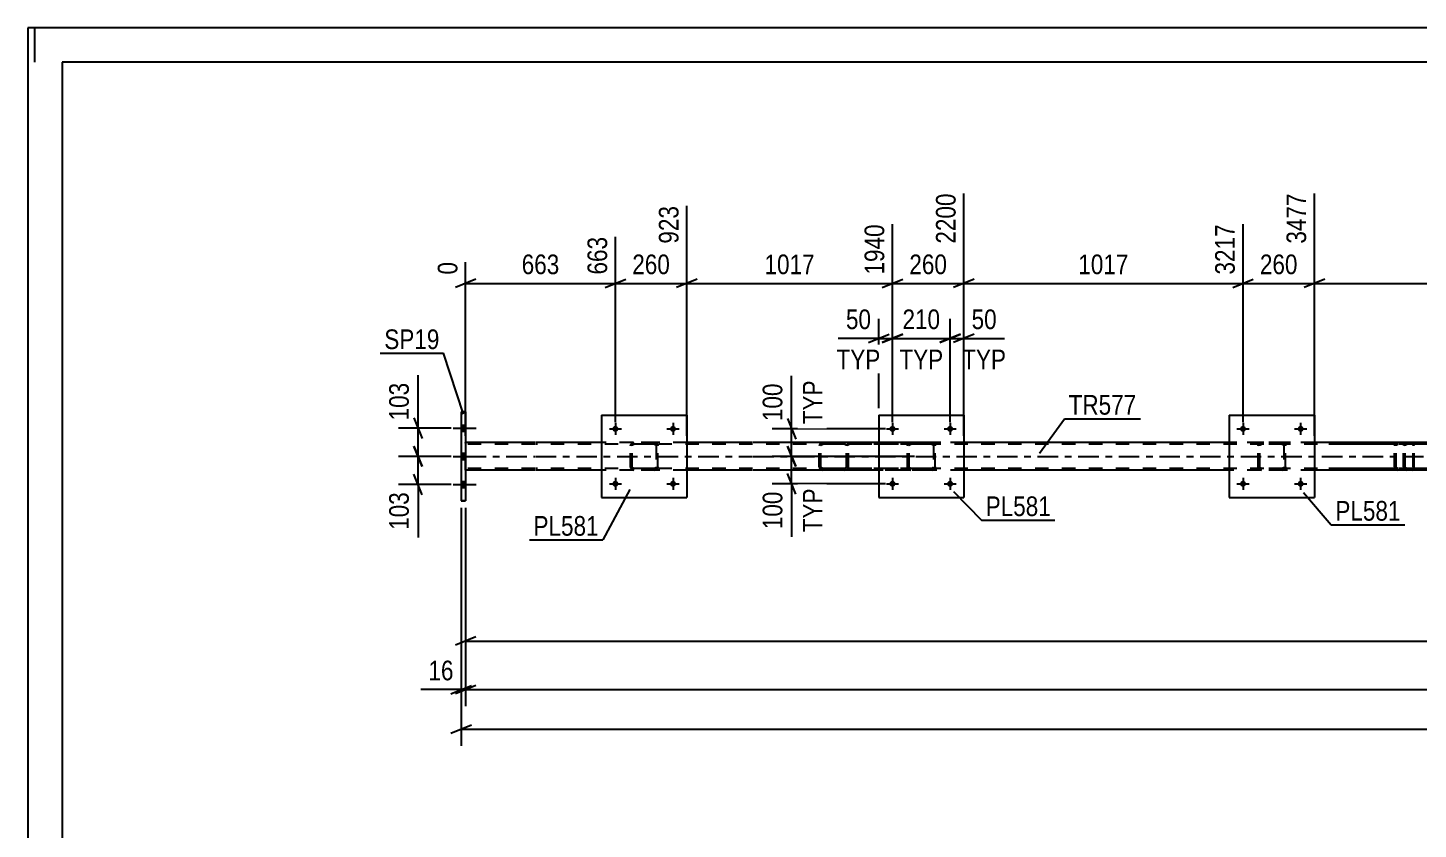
# Model space of a CAD drawing. Header units: millimetres. Extents: x 0 to 841, y 0 to 594.
# Drawn here: x 0 to 202.6, y 477.3 to 594 of the extents above; entities that cross this region are included whole.
import ezdxf

# ---------------------------------------------------------------- set-up
doc = ezdxf.new("R2010")
doc.units = ezdxf.units.MM
doc.linetypes.add('DXK_LINE_DOT2', pattern=[3.9198, 1.9599, -1.9599])
doc.linetypes.add('DXK_LINE_DOT3', pattern=[5.9187, 2.979, -0.9799, 0.9799, -0.9799])
doc.styles.add('Arial Narrow', font='ARIALN.TTF', dxfattribs={"height": 0.2})

# ---------------------------------------------------------------- blocks, each defined once
blk = doc.blocks.new('Unknown-122568681-1133')
at = {"color": 5, "linetype": 'Continuous'}
for p, q in [((841, 594), (0, 594)), ((0, 594), (0, 0)), ((1, 589), (1, 594)), ((836, 589), (5, 589)), ((5, 589), (5, 5))]:
    blk.add_line(p, q, dxfattribs=at)
blk = doc.blocks.new('Bolt-122568681-3935 - 3869')
at = {"linetype": 'Continuous'}
for points in [[(126.44, 535.59, -1), (125.56, 535.59, -1)], [(134.84, 535.59, -1), (133.96, 535.59, -1)]]:
    blk.add_hatch(color=1, dxfattribs=at).paths.add_polyline_path(points)
at = {"color": 1, "linetype": 'Continuous'}
for p, q in [((125.12, 535.59), (126.88, 535.59)), ((126, 536.47), (126, 534.71)), ((133.52, 535.59), (135.28, 535.59)), ((134.4, 536.47), (134.4, 534.71))]:
    blk.add_line(p, q, dxfattribs=at)
blk = doc.blocks.new('Bolt-122568681-3936 - 3869')
at = {"linetype": 'Continuous'}
for points in [[(126.44, 527.59, -1), (125.56, 527.59, -1)], [(134.84, 527.59, -1), (133.96, 527.59, -1)]]:
    blk.add_hatch(color=1, dxfattribs=at).paths.add_polyline_path(points)
at = {"color": 1, "linetype": 'Continuous'}
for p, q in [((125.12, 527.59), (126.88, 527.59)), ((126, 528.47), (126, 526.71)), ((133.52, 527.59), (135.28, 527.59)), ((134.4, 528.47), (134.4, 526.71))]:
    blk.add_line(p, q, dxfattribs=at)
blk = doc.blocks.new('Part-122568681-4022 - 3869')
at = {"color": 2, "linetype": 'Continuous'}
for p, q in [((73.92, 533.59), (63.8, 533.59)), ((83.62, 533.59), (74.02, 533.59)), ((105.62, 533.59), (96.02, 533.59)), ((124, 533.59), (105.72, 533.59)), ((175.08, 533.59), (136.4, 533.59)), ((226.16, 533.59), (187.48, 533.59)), ((73.92, 529.59), (63.8, 529.59)), ((83.62, 529.59), (74.02, 529.59)), ((105.62, 529.59), (96.02, 529.59)), ((124, 529.59), (105.72, 529.59)), ((175.08, 529.59), (136.4, 529.59)), ((226.16, 529.59), (187.48, 529.59))]:
    blk.add_line(p, q, dxfattribs=at)
at = {"color": 7, "linetype": 'DXK_LINE_DOT2'}
for p, q in [((63.8, 529.59), (63.8, 533.59)), ((73.92, 533.35), (63.8, 533.35)), ((105.62, 533.35), (74.02, 533.35)), ((96.02, 533.59), (83.62, 533.59)), ((748.47, 533.35), (105.72, 533.35)), ((748.47, 533.59), (124, 533.59)), ((136.4, 533.59), (124, 533.59)), ((187.48, 533.59), (175.08, 533.59)), ((73.92, 529.83), (63.8, 529.83)), ((105.62, 529.83), (74.02, 529.83)), ((96.02, 529.59), (83.62, 529.59)), ((748.47, 529.83), (105.72, 529.83)), ((136.4, 529.59), (124, 529.59)), ((187.48, 529.59), (175.08, 529.59))]:
    blk.add_line(p, q, dxfattribs=at)
at = {"color": 7, "linetype": 'DXK_LINE_DOT3'}
for p, q in [((63.8, 531.59), (73.92, 531.59)), ((74.02, 531.59), (105.62, 531.59)), ((105.72, 531.59), (748.47, 531.59))]:
    blk.add_line(p, q, dxfattribs=at)
blk = doc.blocks.new('Part-122568681-3990 - 3869')
at = {"color": 2, "linetype": 'Continuous'}
for p, q in [((63.16, 538.09), (63.8, 538.09)), ((63.16, 538.09), (63.16, 538.09)), ((63.16, 538.09), (63.16, 525.09)), ((63.8, 538.09), (63.8, 538.09)), ((63.8, 538.09), (63.8, 525.09)), ((63.16, 525.09), (63.8, 525.09))]:
    blk.add_line(p, q, dxfattribs=at)
at = {"color": 7, "linetype": 'DXK_LINE_DOT2'}
for p, q in [((63.8, 538.09), (63.16, 538.09)), ((63.8, 525.09), (63.16, 525.09))]:
    blk.add_line(p, q, dxfattribs=at)
blk = doc.blocks.new('Part-122568681-3991 - 3869')
at = {"color": 7, "linetype": 'DXK_LINE_DOT2'}
for p, q in [((115.36, 533.28), (115.32, 533.11)), ((115.32, 530.07), (115.32, 533.11)), ((115.36, 533.3), (115.36, 533.28)), ((115.58, 533.11), (115.59, 533.2)), ((115.58, 530.07), (115.58, 533.11)), ((115.59, 533.2), (115.65, 533.28)), ((115.83, 533.59), (115.64, 533.56)), ((115.65, 533.28), (115.67, 533.3)), ((115.67, 533.3), (115.73, 533.33)), ((115.73, 533.33), (115.83, 533.35)), ((130.82, 533.59), (115.83, 533.59)), ((130.82, 533.35), (115.83, 533.35)), ((119.26, 533.56), (119.07, 533.59)), ((119.07, 533.35), (119.16, 533.33)), ((119.16, 533.33), (119.25, 533.28)), ((119.25, 533.28), (119.3, 533.2)), ((119.26, 533.56), (119.26, 533.56)), ((119.3, 533.2), (119.32, 533.11)), ((119.32, 530.07), (119.32, 533.11)), ((119.54, 533.28), (119.54, 533.3)), ((119.58, 533.11), (119.54, 533.28)), ((119.58, 530.07), (119.58, 533.11)), ((115.32, 530.07), (115.36, 529.89)), ((115.59, 529.98), (115.58, 530.07)), ((115.65, 529.9), (115.59, 529.98)), ((115.64, 529.63), (115.83, 529.59)), ((115.73, 529.85), (115.65, 529.9)), ((115.83, 529.83), (115.73, 529.85)), ((130.82, 529.83), (115.83, 529.83)), ((119.16, 529.85), (119.07, 529.83)), ((119.07, 529.59), (119.26, 529.63)), ((119.25, 529.9), (119.16, 529.85)), ((119.3, 529.98), (119.25, 529.9)), ((119.32, 530.07), (119.3, 529.98)), ((119.54, 529.89), (119.58, 530.07)), ((130.82, 529.59), (124, 529.59))]:
    blk.add_line(p, q, dxfattribs=at)
at = {"color": 2, "linetype": 'Continuous'}
for p, q in [((124, 529.59), (115.83, 529.59)), ((115.83, 529.59), (115.83, 529.59)), ((119.07, 529.59), (119.07, 529.59))]:
    blk.add_line(p, q, dxfattribs=at)
at = {"color": 7, "linetype": 'DXK_LINE_DOT2'}
for centre, start, end in [((115.81, 533.09), 110.7586, 155.6803), ((115.81, 530.09), 204.3202, 249.242), ((119.09, 530.09), 290.7586, 335.6803)]:
    blk.add_arc(centre, 0.496, start, end, dxfattribs=at)
blk = doc.blocks.new('Bolt-122568681-3933 - 3869')
at = {"linetype": 'Continuous'}
for points in [[(86.06, 535.59, -1), (85.18, 535.59, -1)], [(94.46, 535.59, -1), (93.58, 535.59, -1)]]:
    blk.add_hatch(color=1, dxfattribs=at).paths.add_polyline_path(points)
at = {"color": 1, "linetype": 'Continuous'}
for p, q in [((84.74, 535.59), (86.5, 535.59)), ((85.62, 536.47), (85.62, 534.71)), ((93.14, 535.59), (94.9, 535.59)), ((94.02, 536.47), (94.02, 534.71))]:
    blk.add_line(p, q, dxfattribs=at)
blk = doc.blocks.new('Bolt-122568681-3934 - 3869')
at = {"linetype": 'Continuous'}
for points in [[(86.06, 527.59, -1), (85.18, 527.59, -1)], [(94.46, 527.59, -1), (93.58, 527.59, -1)]]:
    blk.add_hatch(color=1, dxfattribs=at).paths.add_polyline_path(points)
at = {"color": 1, "linetype": 'Continuous'}
for p, q in [((84.74, 527.59), (86.5, 527.59)), ((85.62, 528.47), (85.62, 526.71)), ((93.14, 527.59), (94.9, 527.59)), ((94.02, 528.47), (94.02, 526.71))]:
    blk.add_line(p, q, dxfattribs=at)
blk = doc.blocks.new('Bolt-122568681-3937 - 3869')
at = {"linetype": 'Continuous'}
for points in [[(177.52, 535.59, -1), (176.64, 535.59, -1)], [(185.92, 535.59, -1), (185.04, 535.59, -1)]]:
    blk.add_hatch(color=1, dxfattribs=at).paths.add_polyline_path(points)
at = {"color": 1, "linetype": 'Continuous'}
for p, q in [((176.2, 535.59), (177.96, 535.59)), ((177.08, 536.47), (177.08, 534.71)), ((184.6, 535.59), (186.36, 535.59)), ((185.48, 536.47), (185.48, 534.71))]:
    blk.add_line(p, q, dxfattribs=at)
blk = doc.blocks.new('Part-122568681-4003 - 3869')
at = {"color": 7, "linetype": 'DXK_LINE_DOT2'}
for p, q in [((201.73, 533.59), (189.57, 533.59)), ((201.73, 533.35), (189.57, 533.35)), ((199.17, 533.28), (199.14, 533.11)), ((199.14, 530.07), (199.14, 533.11)), ((199.17, 533.3), (199.17, 533.28)), ((199.39, 533.11), (199.41, 533.2)), ((199.39, 530.07), (199.39, 533.11)), ((199.41, 533.2), (199.46, 533.28)), ((199.64, 533.59), (199.45, 533.56)), ((199.46, 533.28), (199.48, 533.3)), ((199.48, 533.3), (199.54, 533.33)), ((199.54, 533.33), (199.64, 533.35)), ((200.45, 533.59), (200.45, 533.35)), ((201.83, 533.56), (201.73, 533.59)), ((201.73, 533.35), (201.78, 533.33)), ((201.78, 533.33), (201.83, 533.28)), ((201.92, 533.45), (201.83, 533.56)), ((201.83, 533.28), (201.86, 533.2)), ((201.86, 533.2), (201.87, 533.11)), ((201.87, 530.07), (201.87, 533.11)), ((201.98, 533.3), (201.92, 533.45)), ((202, 533.11), (201.98, 533.3)), ((202, 530.07), (202, 533.11)), ((201.73, 529.83), (189.57, 529.83)), ((199.14, 530.07), (199.17, 529.89)), ((199.41, 529.98), (199.39, 530.07)), ((199.46, 529.9), (199.41, 529.98)), ((199.45, 529.63), (199.64, 529.59)), ((199.54, 529.85), (199.46, 529.9)), ((199.64, 529.83), (199.54, 529.85)), ((200.45, 529.63), (200.45, 529.83)), ((200.45, 529.59), (200.45, 529.63)), ((201.73, 529.59), (200.97, 529.59)), ((201.78, 529.85), (201.73, 529.83)), ((201.73, 529.59), (201.83, 529.63)), ((201.83, 529.9), (201.78, 529.85)), ((201.86, 529.98), (201.83, 529.9)), ((201.83, 529.63), (201.92, 529.73)), ((201.87, 530.07), (201.86, 529.98)), ((201.92, 529.73), (201.98, 529.89)), ((201.98, 529.89), (202, 530.07))]:
    blk.add_line(p, q, dxfattribs=at)
at = {"color": 2, "linetype": 'Continuous'}
blk.add_line((200.97, 529.59), (189.57, 529.59), dxfattribs=at)
at = {"color": 7, "linetype": 'DXK_LINE_DOT2'}
for centre, start, end in [((199.62, 533.1), 111.1944, 156.1509), ((199.62, 530.09), 203.8497, 248.8062)]:
    blk.add_arc(centre, 0.492, start, end, dxfattribs=at)
blk = doc.blocks.new('Bolt-122568681-3961 - 3869')
at = {"linetype": 'Continuous'}
for points in [[(63.8, 535.25), (63.8, 536.13), (63.16, 536.13), (63.16, 535.25)], [(63.8, 535.25), (63.8, 536.13), (63.16, 536.13), (63.16, 535.25)], [(63.8, 535.25), (63.8, 536.13), (63.16, 536.13), (63.16, 535.25)], [(63.8, 531.15), (63.8, 532.03), (63.16, 532.03), (63.16, 531.15)], [(63.8, 531.15), (63.8, 532.03), (63.16, 532.03), (63.16, 531.15)], [(63.8, 527.05), (63.8, 527.93), (63.16, 527.93), (63.16, 527.05)], [(63.8, 527.05), (63.8, 527.93), (63.16, 527.93), (63.16, 527.05)], [(63.8, 527.05), (63.8, 527.93), (63.16, 527.93), (63.16, 527.05)]]:
    blk.add_hatch(color=1, dxfattribs=at).paths.add_polyline_path(points)
at = {"color": 1, "linetype": 'Continuous'}
for p, q in [((62, 535.69), (65.32, 535.69)), ((62, 535.69), (65.32, 535.69)), ((62, 535.69), (65.32, 535.69)), ((63.16, 536.13), (63.8, 536.13)), ((63.16, 536.13), (63.8, 536.13)), ((63.16, 536.13), (63.8, 536.13)), ((63.16, 535.25), (63.8, 535.25)), ((63.16, 535.25), (63.8, 535.25)), ((63.16, 535.25), (63.8, 535.25)), ((62, 531.59), (65.32, 531.59)), ((62, 531.59), (65.32, 531.59)), ((63.16, 532.03), (63.8, 532.03)), ((63.16, 532.03), (63.8, 532.03)), ((63.16, 531.15), (63.8, 531.15)), ((63.16, 531.15), (63.8, 531.15)), ((62, 527.49), (65.32, 527.49)), ((62, 527.49), (65.32, 527.49)), ((62, 527.49), (65.32, 527.49)), ((63.16, 527.93), (63.8, 527.93)), ((63.16, 527.93), (63.8, 527.93)), ((63.16, 527.93), (63.8, 527.93)), ((63.16, 527.05), (63.8, 527.05)), ((63.16, 527.05), (63.8, 527.05)), ((63.16, 527.05), (63.8, 527.05))]:
    blk.add_line(p, q, dxfattribs=at)
blk = doc.blocks.new('Part-122568681-4058 - 3869')
at = {"color": 2, "linetype": 'Continuous'}
for p, q in [((124, 537.59), (124, 525.59)), ((124, 537.59), (136.4, 537.59)), ((136.4, 537.59), (136.4, 525.59)), ((124, 525.59), (136.4, 525.59))]:
    blk.add_line(p, q, dxfattribs=at)
blk = doc.blocks.new('Part-122568681-4028 - 3869')
at = {"color": 7, "linetype": 'DXK_LINE_DOT2'}
for p, q in [((200.49, 533.28), (200.45, 533.11)), ((200.45, 530.07), (200.45, 533.11)), ((200.49, 533.3), (200.49, 533.28)), ((200.71, 533.11), (200.73, 533.2)), ((200.71, 530.07), (200.71, 533.11)), ((200.73, 533.2), (200.78, 533.28)), ((200.97, 533.59), (200.77, 533.56)), ((200.78, 533.28), (200.81, 533.3)), ((200.81, 533.3), (200.87, 533.33)), ((200.87, 533.33), (200.97, 533.35)), ((215.95, 533.59), (200.97, 533.59)), ((215.95, 533.35), (200.97, 533.35)), ((204.4, 533.56), (204.2, 533.59)), ((204.2, 533.35), (204.3, 533.33)), ((204.3, 533.33), (204.38, 533.28)), ((204.38, 533.28), (204.44, 533.2)), ((204.44, 533.2), (204.46, 533.11)), ((204.46, 530.07), (204.46, 533.11)), ((204.67, 533.28), (204.67, 533.3)), ((204.71, 533.11), (204.67, 533.28)), ((204.71, 530.07), (204.71, 533.11)), ((200.45, 530.07), (200.49, 529.89)), ((200.73, 529.98), (200.71, 530.07)), ((200.78, 529.9), (200.73, 529.98)), ((200.77, 529.63), (200.97, 529.59)), ((200.87, 529.85), (200.78, 529.9)), ((200.97, 529.83), (200.87, 529.85)), ((215.95, 529.83), (200.97, 529.83)), ((204.3, 529.85), (204.2, 529.83)), ((204.2, 529.59), (204.4, 529.63)), ((204.38, 529.9), (204.3, 529.85)), ((204.44, 529.98), (204.38, 529.9)), ((204.46, 530.07), (204.44, 529.98)), ((204.67, 529.89), (204.71, 530.07))]:
    blk.add_line(p, q, dxfattribs=at)
at = {"color": 2, "linetype": 'Continuous'}
blk.add_line((215.95, 529.59), (200.97, 529.59), dxfattribs=at)
at = {"color": 7, "linetype": 'DXK_LINE_DOT2'}
for centre, start, end in [((200.95, 533.09), 110.7586, 155.6803), ((204.22, 533.09), 24.3202, 69.242), ((200.95, 530.09), 204.3202, 249.242), ((204.22, 530.09), 290.7586, 335.6803)]:
    blk.add_arc(centre, 0.496, start, end, dxfattribs=at)
blk = doc.blocks.new('Part-122568681-4053 - 3869')
at = {"color": 7, "linetype": 'DXK_LINE_DOT2'}
for p, q in [((128.2, 533.11), (128.24, 533.3)), ((128.24, 533.3), (128.2, 533.11)), ((128.2, 530.07), (128.2, 533.11)), ((128.44, 533.11), (128.46, 533.2)), ((128.44, 530.07), (128.44, 533.11)), ((128.46, 533.2), (128.51, 533.28)), ((128.5, 533.56), (128.68, 533.59)), ((128.68, 533.59), (128.5, 533.56)), ((128.51, 533.28), (128.59, 533.33)), ((128.59, 533.33), (128.68, 533.35)), ((131.72, 533.59), (128.68, 533.59)), ((131.72, 533.35), (128.68, 533.35)), ((131.72, 533.59), (131.9, 533.56)), ((131.9, 533.56), (131.72, 533.59)), ((131.72, 533.35), (131.81, 533.33)), ((131.81, 533.33), (131.89, 533.28)), ((131.89, 533.28), (131.94, 533.2)), ((131.94, 533.2), (131.96, 533.11)), ((131.96, 533.11), (131.96, 530.07)), ((132.16, 533.3), (132.2, 533.11)), ((132.2, 533.11), (132.16, 533.3)), ((132.2, 530.07), (132.2, 533.11)), ((128.24, 529.89), (128.2, 530.07)), ((128.2, 530.07), (128.24, 529.89)), ((128.46, 529.98), (128.44, 530.07)), ((128.51, 529.9), (128.46, 529.98)), ((128.68, 529.59), (128.5, 529.63)), ((128.5, 529.63), (128.68, 529.59)), ((128.59, 529.85), (128.51, 529.9)), ((128.68, 529.83), (128.59, 529.85)), ((131.72, 529.83), (128.68, 529.83)), ((131.72, 529.59), (128.68, 529.59)), ((131.81, 529.85), (131.72, 529.83)), ((131.9, 529.63), (131.72, 529.59)), ((131.72, 529.59), (131.9, 529.63)), ((131.89, 529.9), (131.81, 529.85)), ((131.94, 529.98), (131.89, 529.9)), ((131.96, 530.07), (131.94, 529.98)), ((132.2, 530.07), (132.16, 529.89)), ((132.16, 529.89), (132.2, 530.07))]:
    blk.add_line(p, q, dxfattribs=at)
at = {"color": 7, "linetype": 'DXK_LINE_DOT3'}
blk.add_line((130.2, 531.59), (130.2, 531.59), dxfattribs=at)
at = {"color": 7, "linetype": 'DXK_LINE_DOT2'}
for centre, start, end in [((128.68, 533.11), 112.5003, 157.5003), ((128.68, 533.11), 112.5003, 157.5003), ((131.72, 533.11), 22.5003, 67.5003), ((131.72, 533.11), 22.5003, 67.5003), ((128.68, 530.07), 202.5003, 247.5003), ((128.68, 530.07), 202.5003, 247.5003), ((131.72, 530.07), 292.5003, 337.5003), ((131.72, 530.07), 292.5003, 337.5003)]:
    blk.add_arc(centre, 0.48, start, end, dxfattribs=at)
blk = doc.blocks.new('Part-122568681-4103 - 3869')
at = {"color": 7, "linetype": 'DXK_LINE_DOT2'}
for p, q in [((87.82, 533.11), (87.86, 533.3)), ((87.86, 533.3), (87.82, 533.11)), ((87.82, 530.07), (87.82, 533.11)), ((88.06, 533.11), (88.08, 533.2)), ((88.06, 530.07), (88.06, 533.11)), ((88.08, 533.2), (88.13, 533.28)), ((88.12, 533.56), (88.3, 533.59)), ((88.3, 533.59), (88.12, 533.56)), ((88.13, 533.28), (88.21, 533.33)), ((88.21, 533.33), (88.3, 533.35)), ((91.34, 533.59), (88.3, 533.59)), ((91.34, 533.35), (88.3, 533.35)), ((91.34, 533.59), (91.52, 533.56)), ((91.52, 533.56), (91.34, 533.59)), ((91.34, 533.35), (91.43, 533.33)), ((91.43, 533.33), (91.51, 533.28)), ((91.51, 533.28), (91.56, 533.2)), ((91.56, 533.2), (91.58, 533.11)), ((91.58, 533.11), (91.58, 530.07)), ((91.78, 533.3), (91.82, 533.11)), ((91.82, 533.11), (91.78, 533.3)), ((91.82, 530.07), (91.82, 533.11)), ((87.86, 529.89), (87.82, 530.07)), ((87.82, 530.07), (87.86, 529.89)), ((88.08, 529.98), (88.06, 530.07)), ((88.13, 529.9), (88.08, 529.98)), ((88.3, 529.59), (88.12, 529.63)), ((88.12, 529.63), (88.3, 529.59)), ((88.21, 529.85), (88.13, 529.9)), ((88.3, 529.83), (88.21, 529.85)), ((91.34, 529.83), (88.3, 529.83)), ((91.34, 529.59), (88.3, 529.59)), ((91.43, 529.85), (91.34, 529.83)), ((91.52, 529.63), (91.34, 529.59)), ((91.34, 529.59), (91.52, 529.63)), ((91.51, 529.9), (91.43, 529.85)), ((91.56, 529.98), (91.51, 529.9)), ((91.58, 530.07), (91.56, 529.98)), ((91.82, 530.07), (91.78, 529.89)), ((91.78, 529.89), (91.82, 530.07))]:
    blk.add_line(p, q, dxfattribs=at)
at = {"color": 7, "linetype": 'DXK_LINE_DOT3'}
blk.add_line((89.82, 531.59), (89.82, 531.59), dxfattribs=at)
at = {"color": 7, "linetype": 'DXK_LINE_DOT2'}
for centre, start, end in [((88.3, 533.11), 112.5003, 157.5003), ((88.3, 533.11), 112.5003, 157.5003), ((91.34, 533.11), 22.5003, 67.5003), ((91.34, 533.11), 22.5003, 67.5003), ((88.3, 530.07), 202.5003, 247.5003), ((88.3, 530.07), 202.5003, 247.5003), ((91.34, 530.07), 292.5003, 337.5003), ((91.34, 530.07), 292.5003, 337.5003)]:
    blk.add_arc(centre, 0.48, start, end, dxfattribs=at)
blk = doc.blocks.new('Part-122568681-4108 - 3869')
at = {"color": 2, "linetype": 'Continuous'}
for p, q in [((83.62, 537.59), (83.62, 525.59)), ((83.62, 537.59), (96.02, 537.59)), ((96.02, 537.59), (96.02, 525.59)), ((83.62, 525.59), (96.02, 525.59))]:
    blk.add_line(p, q, dxfattribs=at)
blk = doc.blocks.new('Part-122568681-4128 - 3869')
at = {"color": 7, "linetype": 'DXK_LINE_DOT2'}
for p, q in [((179.28, 533.11), (179.32, 533.3)), ((179.32, 533.3), (179.28, 533.11)), ((179.28, 530.07), (179.28, 533.11)), ((179.52, 533.11), (179.54, 533.2)), ((179.52, 530.07), (179.52, 533.11)), ((179.54, 533.2), (179.59, 533.28)), ((179.58, 533.56), (179.76, 533.59)), ((179.76, 533.59), (179.58, 533.56)), ((179.59, 533.28), (179.67, 533.33)), ((179.67, 533.33), (179.76, 533.35)), ((182.8, 533.59), (179.76, 533.59)), ((182.8, 533.35), (179.76, 533.35)), ((182.8, 533.59), (182.99, 533.56)), ((182.99, 533.56), (182.8, 533.59)), ((182.8, 533.35), (182.89, 533.33)), ((182.89, 533.33), (182.97, 533.28)), ((182.97, 533.28), (183.02, 533.2)), ((183.02, 533.2), (183.04, 533.11)), ((183.04, 533.11), (183.04, 530.07)), ((183.24, 533.3), (183.28, 533.11)), ((183.28, 533.11), (183.24, 533.3)), ((183.28, 530.07), (183.28, 533.11)), ((179.32, 529.89), (179.28, 530.07)), ((179.28, 530.07), (179.32, 529.89)), ((179.54, 529.98), (179.52, 530.07)), ((179.59, 529.9), (179.54, 529.98)), ((179.76, 529.59), (179.58, 529.63)), ((179.58, 529.63), (179.76, 529.59)), ((179.67, 529.85), (179.59, 529.9)), ((179.76, 529.83), (179.67, 529.85)), ((182.8, 529.83), (179.76, 529.83)), ((182.8, 529.59), (179.76, 529.59)), ((182.89, 529.85), (182.8, 529.83)), ((182.99, 529.63), (182.8, 529.59)), ((182.8, 529.59), (182.99, 529.63)), ((182.97, 529.9), (182.89, 529.85)), ((183.02, 529.98), (182.97, 529.9)), ((183.04, 530.07), (183.02, 529.98)), ((183.28, 530.07), (183.24, 529.89)), ((183.24, 529.89), (183.28, 530.07))]:
    blk.add_line(p, q, dxfattribs=at)
at = {"color": 7, "linetype": 'DXK_LINE_DOT3'}
blk.add_line((181.28, 531.59), (181.28, 531.59), dxfattribs=at)
at = {"color": 7, "linetype": 'DXK_LINE_DOT2'}
for centre, start, end in [((179.76, 533.11), 112.5003, 157.5003), ((179.76, 533.11), 112.5003, 157.5003), ((182.8, 533.11), 22.5003, 67.5003), ((182.8, 533.11), 22.5003, 67.5003), ((179.76, 530.07), 202.5003, 247.5003), ((179.76, 530.07), 202.5003, 247.5003), ((182.8, 530.07), 292.5003, 337.5003), ((182.8, 530.07), 292.5003, 337.5003)]:
    blk.add_arc(centre, 0.48, start, end, dxfattribs=at)
blk = doc.blocks.new('Part-122568681-4133 - 3869')
at = {"color": 2, "linetype": 'Continuous'}
for p, q in [((175.08, 537.59), (175.08, 525.59)), ((175.08, 537.59), (187.48, 537.59)), ((187.48, 537.59), (187.48, 525.59)), ((175.08, 525.59), (187.48, 525.59))]:
    blk.add_line(p, q, dxfattribs=at)
blk = doc.blocks.new('Bolt-122568681-4141 - 3869')
at = {"linetype": 'Continuous'}
for points in [[(177.52, 527.59, -1), (176.64, 527.59, -1)], [(185.92, 527.59, -1), (185.04, 527.59, -1)]]:
    blk.add_hatch(color=1, dxfattribs=at).paths.add_polyline_path(points)
at = {"color": 1, "linetype": 'Continuous'}
for p, q in [((176.2, 527.59), (177.96, 527.59)), ((177.08, 528.47), (177.08, 526.71)), ((184.6, 527.59), (186.36, 527.59)), ((185.48, 528.47), (185.48, 526.71))]:
    blk.add_line(p, q, dxfattribs=at)
blk = doc.blocks.new('StraightDimension-122568681-4539 - 3869')
at = {"color": 7, "linetype": 'Continuous'}
for p, q in [((56.27, 533.09), (57.47, 530.09)), ((61.71, 531.59), (54.02, 531.59)), ((56.87, 527.49), (56.87, 531.59)), ((57.47, 525.99), (56.27, 528.99)), ((61.71, 527.49), (54.02, 527.49))]:
    blk.add_line(p, q, dxfattribs=at)
at = {"color": 0}
blk.add_wipeout([(56.12, 526.97), (51.92, 526.97), (51.92, 520.28), (56.12, 520.28)], dxfattribs=at)
at = {"color": 7, "linetype": 'Continuous'}
blk.add_line((56.87, 527.49), (56.87, 519.76), dxfattribs=at)
blk.add_line((56.87, 527.49), (56.87, 519.76), dxfattribs=at)
at = {"color": 3, "style": 'Arial Narrow'}
blk.add_text('103', height=2.863, rotation=90.0002, dxfattribs=at).set_placement((55.52, 520.88))
blk = doc.blocks.new('StraightDimension-122568681-5010 - 3869')
at = {"color": 7, "linetype": 'Continuous'}
for p, q in [((96.02, 534.59), (96.02, 568.05)), ((126, 536.59), (126, 565.38)), ((97.52, 557.37), (94.52, 556.17)), ((124.5, 556.17), (127.5, 557.37)), ((96.02, 556.77), (126, 556.77))]:
    blk.add_line(p, q, dxfattribs=at)
at = {"color": 0, "linetype": 'Continuous'}
blk.add_wipeout([(125.4, 565.98), (121.2, 565.98), (121.2, 557.47), (125.4, 557.47)], dxfattribs=at)
at = {"color": 0}
blk.add_wipeout([(115.27, 557.52), (115.27, 561.72), (106.75, 561.72), (106.75, 557.52)], dxfattribs=at)
at = {"color": 3, "linetype": 'Continuous', "style": 'Arial Narrow'}
blk.add_text('1940', height=2.863, rotation=90.0002, dxfattribs=at).set_placement((124.8, 558.07))
at = {"color": 3, "style": 'Arial Narrow'}
blk.add_text('1017', height=2.863, dxfattribs=at).set_placement((107.35, 558.12))
blk = doc.blocks.new('StraightDimension-122568681-4987 - 3869')
at = {"color": 7, "linetype": 'Continuous'}
for p, q in [((85.62, 536.59), (85.62, 563.55)), ((63.8, 534.59), (63.8, 559.89)), ((65.3, 557.37), (62.3, 556.17)), ((84.12, 556.17), (87.12, 557.37)), ((63.8, 556.77), (85.62, 556.77))]:
    blk.add_line(p, q, dxfattribs=at)
at = {"color": 0, "linetype": 'Continuous'}
for points in [[(85.02, 564.15), (80.82, 564.15), (80.82, 557.47), (85.02, 557.47)], [(63.2, 560.49), (59, 560.49), (59, 557.47), (63.2, 557.47)]]:
    blk.add_wipeout(points, dxfattribs=at)
at = {"color": 0}
blk.add_wipeout([(78.05, 557.52), (78.05, 561.72), (71.37, 561.72), (71.37, 557.52)], dxfattribs=at)
at = {"color": 3, "linetype": 'Continuous', "style": 'Arial Narrow'}
for s, height, p in [('663', 2.863, (84.42, 558.07)), ('0', 2.86, (62.6, 558.07))]:
    blk.add_text(s, height=height, rotation=90.0002, dxfattribs=at).set_placement(p)
at = {"color": 3, "style": 'Arial Narrow'}
blk.add_text('663', height=2.863, dxfattribs=at).set_placement((71.97, 558.12))
blk = doc.blocks.new('StraightDimension-122568681-4457 - 3869')
at = {"color": 7, "linetype": 'Continuous'}
for p, q in [((126, 536.59), (126, 551.62)), ((134.4, 536.59), (134.4, 551.62)), ((124.5, 548.17), (127.5, 549.37)), ((135.9, 549.37), (132.9, 548.17)), ((126, 548.77), (134.4, 548.77))]:
    blk.add_line(p, q, dxfattribs=at)
at = {"color": 0}
blk.add_wipeout([(133.54, 549.52), (133.54, 553.72), (126.86, 553.72), (126.86, 549.52)], dxfattribs=at)
at = {"color": 0, "linetype": 'Continuous'}
blk.add_wipeout([(134, 543.67), (134, 547.87), (126.41, 547.87), (126.41, 543.67)], dxfattribs=at)
at = {"color": 3, "style": 'Arial Narrow'}
blk.add_text('210', height=2.863, dxfattribs=at).set_placement((127.46, 550.12))
at = {"color": 3, "linetype": 'Continuous', "style": 'Arial Narrow'}
blk.add_text('TYP', height=2.863, dxfattribs=at).set_placement((127.01, 544.27))
blk = doc.blocks.new('StraightDimension-122568681-4996 - 3869')
at = {"color": 7, "linetype": 'Continuous'}
for p, q in [((96.02, 534.59), (96.02, 568.05)), ((85.62, 536.59), (85.62, 563.55)), ((84.12, 556.17), (87.12, 557.37)), ((97.52, 557.37), (94.52, 556.17)), ((85.62, 556.77), (96.02, 556.77))]:
    blk.add_line(p, q, dxfattribs=at)
at = {"color": 0}
blk.add_wipeout([(94.16, 557.52), (94.16, 561.72), (87.48, 561.72), (87.48, 557.52)], dxfattribs=at)
at = {"color": 0, "linetype": 'Continuous'}
blk.add_wipeout([(95.42, 568.65), (91.22, 568.65), (91.22, 561.97), (95.42, 561.97)], dxfattribs=at)
at = {"color": 3, "linetype": 'Continuous', "style": 'Arial Narrow'}
blk.add_text('923', height=2.863, rotation=90.0002, dxfattribs=at).set_placement((94.82, 562.57))
at = {"color": 3, "style": 'Arial Narrow'}
blk.add_text('260', height=2.863, dxfattribs=at).set_placement((88.08, 558.12))
blk = doc.blocks.new('StraightDimension-122568681-5024 - 3869')
at = {"color": 7, "linetype": 'Continuous'}
for p, q in [((136.4, 534.59), (136.4, 569.88)), ((126, 536.59), (126, 565.38)), ((124.5, 556.17), (127.5, 557.37)), ((137.9, 557.37), (134.9, 556.17)), ((126, 556.77), (136.4, 556.77))]:
    blk.add_line(p, q, dxfattribs=at)
at = {"color": 0}
blk.add_wipeout([(134.54, 557.52), (134.54, 561.72), (127.86, 561.72), (127.86, 557.52)], dxfattribs=at)
at = {"color": 0, "linetype": 'Continuous'}
blk.add_wipeout([(135.8, 570.48), (131.6, 570.48), (131.6, 561.97), (135.8, 561.97)], dxfattribs=at)
at = {"color": 3, "linetype": 'Continuous', "style": 'Arial Narrow'}
blk.add_text('2200', height=2.863, rotation=90.0002, dxfattribs=at).set_placement((135.2, 562.57))
at = {"color": 3, "style": 'Arial Narrow'}
blk.add_text('260', height=2.863, dxfattribs=at).set_placement((128.46, 558.12))
blk = doc.blocks.new('StraightDimension-122568681-4487 - 3869')
at = {"color": 7, "linetype": 'Continuous'}
for p, q in [((63.16, 524.09), (63.16, 489.43)), ((64.66, 492.43), (61.66, 491.23)), ((63.16, 491.83), (749.11, 491.83))]:
    blk.add_line(p, q, dxfattribs=at)
blk = doc.blocks.new('StraightDimension-122568681-4444 - 3869')
at = {"color": 7, "linetype": 'Continuous'}
for p, q in [((124, 538.59), (124, 551.62)), ((126, 536.59), (126, 551.62)), ((122.5, 548.17), (125.5, 549.37)), ((127.5, 549.37), (124.5, 548.17)), ((124, 548.77), (126, 548.77))]:
    blk.add_line(p, q, dxfattribs=at)
at = {"color": 0}
blk.add_wipeout([(123.48, 549.52), (123.48, 553.72), (118.62, 553.72), (118.62, 549.52)], dxfattribs=at)
at = {"color": 7, "linetype": 'Continuous'}
blk.add_line((124, 548.77), (118.09, 548.77), dxfattribs=at)
at = {"color": 3, "style": 'Arial Narrow'}
blk.add_text('50', height=2.863, dxfattribs=at).set_placement((119.22, 550.12))
at = {"color": 0, "linetype": 'Continuous'}
blk.add_wipeout([(124.84, 543.67), (124.84, 547.87), (117.25, 547.87), (117.25, 543.67)], dxfattribs=at)
at = {"color": 7, "linetype": 'Continuous'}
blk.add_line((124, 548.77), (118.09, 548.77), dxfattribs=at)
at = {"color": 3, "linetype": 'Continuous', "style": 'Arial Narrow'}
blk.add_text('TYP', height=2.863, dxfattribs=at).set_placement((117.85, 544.27))
blk = doc.blocks.new('StraightDimension-122568681-4349 - 3869')
at = {"color": 7, "linetype": 'Continuous'}
for p, q in [((63.8, 524.09), (63.8, 502.28)), ((65.3, 505.28), (62.3, 504.08)), ((63.8, 504.68), (629.39, 504.68))]:
    blk.add_line(p, q, dxfattribs=at)
blk = doc.blocks.new('StraightDimension-122568681-4413 - 3869')
at = {"color": 7, "linetype": 'Continuous'}
for p, q in [((110.7, 537.09), (111.9, 534.09)), ((125, 535.59), (108.45, 535.59)), ((111.3, 531.59), (111.3, 535.59)), ((111.9, 530.09), (110.7, 533.09)), ((129.2, 531.59), (108.45, 531.59))]:
    blk.add_line(p, q, dxfattribs=at)
at = {"color": 0}
blk.add_wipeout([(110.55, 542.8), (106.35, 542.8), (106.35, 536.12), (110.55, 536.12)], dxfattribs=at)
at = {"color": 7, "linetype": 'Continuous'}
blk.add_line((111.3, 535.59), (111.3, 543.33), dxfattribs=at)
at = {"color": 3, "style": 'Arial Narrow'}
blk.add_text('100', height=2.863, rotation=90.0002, dxfattribs=at).set_placement((109.95, 536.72))
at = {"color": 0, "linetype": 'Continuous'}
blk.add_wipeout([(116.4, 543.25), (112.2, 543.25), (112.2, 535.66), (116.4, 535.66)], dxfattribs=at)
at = {"color": 7, "linetype": 'Continuous'}
blk.add_line((111.3, 535.59), (111.3, 543.33), dxfattribs=at)
at = {"color": 3, "linetype": 'Continuous', "style": 'Arial Narrow'}
blk.add_text('TYP', height=2.863, rotation=90.0002, dxfattribs=at).set_placement((115.8, 536.26))
blk = doc.blocks.new('StraightDimension-122568681-4428 - 3869')
at = {"color": 7, "linetype": 'Continuous'}
for p, q in [((110.7, 533.09), (111.9, 530.09)), ((129.2, 531.59), (108.45, 531.59)), ((111.3, 527.59), (111.3, 531.59)), ((111.9, 526.09), (110.7, 529.09)), ((125, 527.59), (108.45, 527.59))]:
    blk.add_line(p, q, dxfattribs=at)
at = {"color": 0}
blk.add_wipeout([(110.55, 527.07), (106.35, 527.07), (106.35, 520.38), (110.55, 520.38)], dxfattribs=at)
at = {"color": 7, "linetype": 'Continuous'}
blk.add_line((111.3, 527.59), (111.3, 519.86), dxfattribs=at)
at = {"color": 3, "style": 'Arial Narrow'}
blk.add_text('100', height=2.863, rotation=90.0002, dxfattribs=at).set_placement((109.95, 520.98))
at = {"color": 0, "linetype": 'Continuous'}
blk.add_wipeout([(116.4, 527.52), (112.2, 527.52), (112.2, 519.93), (116.4, 519.93)], dxfattribs=at)
at = {"color": 7, "linetype": 'Continuous'}
blk.add_line((111.3, 527.59), (111.3, 519.86), dxfattribs=at)
at = {"color": 3, "linetype": 'Continuous', "style": 'Arial Narrow'}
blk.add_text('TYP', height=2.863, rotation=90.0002, dxfattribs=at).set_placement((115.8, 520.53))
blk = doc.blocks.new('StraightDimension-122568681-4473 - 3869')
at = {"color": 7, "linetype": 'Continuous'}
for p, q in [((134.4, 536.59), (134.4, 551.62)), ((136.4, 538.59), (136.4, 551.62)), ((132.9, 548.17), (135.9, 549.37)), ((137.9, 549.37), (134.9, 548.17)), ((134.4, 548.77), (136.4, 548.77))]:
    blk.add_line(p, q, dxfattribs=at)
at = {"color": 0}
blk.add_wipeout([(141.78, 549.52), (141.78, 553.72), (136.93, 553.72), (136.93, 549.52)], dxfattribs=at)
at = {"color": 7, "linetype": 'Continuous'}
blk.add_line((136.4, 548.77), (142.31, 548.77), dxfattribs=at)
at = {"color": 3, "style": 'Arial Narrow'}
blk.add_text('50', height=2.863, dxfattribs=at).set_placement((137.53, 550.12))
at = {"color": 0, "linetype": 'Continuous'}
blk.add_wipeout([(143.15, 543.67), (143.15, 547.87), (135.56, 547.87), (135.56, 543.67)], dxfattribs=at)
at = {"color": 7, "linetype": 'Continuous'}
blk.add_line((136.4, 548.77), (142.31, 548.77), dxfattribs=at)
at = {"color": 3, "linetype": 'Continuous', "style": 'Arial Narrow'}
blk.add_text('TYP', height=2.863, dxfattribs=at).set_placement((136.16, 544.27))
blk = doc.blocks.new('StraightDimension-122568681-4508 - 3869')
at = {"color": 7, "linetype": 'Continuous'}
for p, q in [((63.8, 524.09), (63.8, 495.22)), ((65.3, 498.22), (62.3, 497.02)), ((63.8, 497.62), (748.47, 497.62))]:
    blk.add_line(p, q, dxfattribs=at)
blk = doc.blocks.new('StraightDimension-122568681-4518 - 3869')
at = {"color": 7, "linetype": 'Continuous'}
for p, q in [((63.16, 524.09), (63.16, 495.22)), ((63.8, 524.09), (63.8, 495.22)), ((61.66, 497.02), (64.66, 498.22)), ((65.3, 498.22), (62.3, 497.02)), ((63.16, 497.62), (63.8, 497.62))]:
    blk.add_line(p, q, dxfattribs=at)
at = {"color": 0}
blk.add_wipeout([(62.64, 498.37), (62.64, 502.57), (57.78, 502.57), (57.78, 498.37)], dxfattribs=at)
at = {"color": 7, "linetype": 'Continuous'}
blk.add_line((63.16, 497.62), (57.25, 497.62), dxfattribs=at)
blk.add_line((63.16, 497.62), (57.25, 497.62), dxfattribs=at)
at = {"color": 3, "style": 'Arial Narrow'}
blk.add_text('16', height=2.863, dxfattribs=at).set_placement((58.38, 498.97))
blk = doc.blocks.new('StraightDimension-122568681-4529 - 3869')
at = {"color": 7, "linetype": 'Continuous'}
for p, q in [((56.27, 537.19), (57.47, 534.19)), ((61.71, 535.69), (54.02, 535.69)), ((56.87, 531.59), (56.87, 535.69)), ((57.47, 530.09), (56.27, 533.09)), ((61.71, 531.59), (54.02, 531.59))]:
    blk.add_line(p, q, dxfattribs=at)
at = {"color": 0}
blk.add_wipeout([(56.12, 542.9), (51.92, 542.9), (51.92, 536.22), (56.12, 536.22)], dxfattribs=at)
at = {"color": 7, "linetype": 'Continuous'}
blk.add_line((56.87, 535.69), (56.87, 543.43), dxfattribs=at)
blk.add_line((56.87, 535.69), (56.87, 543.43), dxfattribs=at)
at = {"color": 3, "style": 'Arial Narrow'}
blk.add_text('103', height=2.863, rotation=90.0002, dxfattribs=at).set_placement((55.52, 536.82))
blk = doc.blocks.new('StraightDimension-122568681-4933 - 3869')
at = {"color": 7, "linetype": 'Continuous'}
for p, q in [((187.48, 534.59), (187.48, 569.88)), ((228.16, 536.59), (228.16, 565.38)), ((188.98, 557.37), (185.98, 556.17)), ((226.66, 556.17), (229.66, 557.37)), ((187.48, 556.77), (228.16, 556.77))]:
    blk.add_line(p, q, dxfattribs=at)
at = {"color": 0, "linetype": 'Continuous'}
blk.add_wipeout([(227.56, 565.98), (223.36, 565.98), (223.36, 557.47), (227.56, 557.47)], dxfattribs=at)
at = {"color": 0}
blk.add_wipeout([(212.08, 557.52), (212.08, 561.72), (203.57, 561.72), (203.57, 557.52)], dxfattribs=at)
at = {"color": 3, "linetype": 'Continuous', "style": 'Arial Narrow'}
blk.add_text('4494', height=2.863, rotation=90.0002, dxfattribs=at).set_placement((226.96, 558.07))
at = {"color": 3, "style": 'Arial Narrow'}
blk.add_text('1017', height=2.863, dxfattribs=at).set_placement((204.17, 558.12))
blk = doc.blocks.new('StraightDimension-122568681-4951 - 3869')
at = {"color": 7, "linetype": 'Continuous'}
for p, q in [((187.48, 534.59), (187.48, 569.88)), ((177.08, 536.59), (177.08, 565.38)), ((175.58, 556.17), (178.58, 557.37)), ((188.98, 557.37), (185.98, 556.17)), ((177.08, 556.77), (187.48, 556.77))]:
    blk.add_line(p, q, dxfattribs=at)
at = {"color": 0}
blk.add_wipeout([(185.62, 557.52), (185.62, 561.72), (178.94, 561.72), (178.94, 557.52)], dxfattribs=at)
at = {"color": 0, "linetype": 'Continuous'}
blk.add_wipeout([(186.88, 570.48), (182.68, 570.48), (182.68, 561.97), (186.88, 561.97)], dxfattribs=at)
at = {"color": 3, "linetype": 'Continuous', "style": 'Arial Narrow'}
blk.add_text('3477', height=2.863, rotation=90.0002, dxfattribs=at).set_placement((186.28, 562.57))
at = {"color": 3, "style": 'Arial Narrow'}
blk.add_text('260', height=2.863, dxfattribs=at).set_placement((179.54, 558.12))
blk = doc.blocks.new('StraightDimension-122568681-4969 - 3869')
at = {"color": 7, "linetype": 'Continuous'}
for p, q in [((136.4, 534.59), (136.4, 569.88)), ((177.08, 536.59), (177.08, 565.38)), ((137.9, 557.37), (134.9, 556.17)), ((175.58, 556.17), (178.58, 557.37)), ((136.4, 556.77), (177.08, 556.77))]:
    blk.add_line(p, q, dxfattribs=at)
at = {"color": 0, "linetype": 'Continuous'}
blk.add_wipeout([(176.48, 565.98), (172.28, 565.98), (172.28, 557.47), (176.48, 557.47)], dxfattribs=at)
at = {"color": 0}
blk.add_wipeout([(161, 557.52), (161, 561.72), (152.48, 561.72), (152.48, 557.52)], dxfattribs=at)
at = {"color": 3, "linetype": 'Continuous', "style": 'Arial Narrow'}
blk.add_text('3217', height=2.863, rotation=90.0002, dxfattribs=at).set_placement((175.88, 558.07))
at = {"color": 3, "style": 'Arial Narrow'}
blk.add_text('1017', height=2.863, dxfattribs=at).set_placement((153.08, 558.12))
blk = doc.blocks.new('Mark-122568681-3986 - 3869')
at = {"color": 0}
blk.add_wipeout([(59.99, 547.21), (59.99, 550.21), (51.95, 550.21), (51.95, 547.21)], dxfattribs=at)
blk.add_wipeout([(59.99, 547.21), (59.99, 550.21), (51.95, 550.21), (51.95, 547.21)], dxfattribs=at)
at = {"color": 30, "linetype": 'Continuous'}
for p in [(51.35, 546.61), (63.48, 537.73)]:
    blk.add_line(p, (60.59, 546.61), dxfattribs=at)
at = {"color": 3, "style": 'Arial Narrow'}
blk.add_text('SP19', height=2.863, dxfattribs=at).set_placement((51.95, 547.21))
blk = doc.blocks.new('Mark-122568681-4054 - 3869')
at = {"color": 0}
blk.add_wipeout([(149.08, 522.89), (149.08, 525.89), (139.58, 525.89), (139.58, 522.89)], dxfattribs=at)
blk.add_wipeout([(149.08, 522.89), (149.08, 525.89), (139.58, 525.89), (139.58, 522.89)], dxfattribs=at)
at = {"color": 30, "linetype": 'Continuous'}
for p, q in [((134.91, 526.49), (138.98, 522.29)), ((138.98, 522.29), (149.68, 522.29))]:
    blk.add_line(p, q, dxfattribs=at)
at = {"color": 3, "style": 'Arial Narrow'}
blk.add_text('PL581', height=2.863, dxfattribs=at).set_placement((139.58, 522.89))
blk = doc.blocks.new('Mark-122568681-4018 - 3869')
at = {"color": 0}
blk.add_wipeout([(161.53, 537.66), (161.53, 540.66), (151.67, 540.66), (151.67, 537.66)], dxfattribs=at)
blk.add_wipeout([(161.53, 537.66), (161.53, 540.66), (151.67, 540.66), (151.67, 537.66)], dxfattribs=at)
at = {"color": 30, "linetype": 'Continuous'}
for p, q in [((147.4, 532.06), (151.07, 537.06)), ((151.07, 537.06), (162.13, 537.06))]:
    blk.add_line(p, q, dxfattribs=at)
at = {"color": 3, "style": 'Arial Narrow'}
blk.add_text('TR577', height=2.863, dxfattribs=at).set_placement((151.67, 537.66))
blk = doc.blocks.new('Mark-122568681-4104 - 3869')
at = {"color": 0}
blk.add_wipeout([(83.19, 520.03), (83.19, 523.03), (73.69, 523.03), (73.69, 520.03)], dxfattribs=at)
blk.add_wipeout([(83.19, 520.03), (83.19, 523.03), (73.69, 523.03), (73.69, 520.03)], dxfattribs=at)
at = {"color": 30, "linetype": 'Continuous'}
for p in [(87.72, 526.76), (73.09, 519.43)]:
    blk.add_line(p, (83.79, 519.43), dxfattribs=at)
at = {"color": 3, "style": 'Arial Narrow'}
blk.add_text('PL581', height=2.863, dxfattribs=at).set_placement((73.69, 520.03))
blk = doc.blocks.new('Mark-122568681-4129 - 3869')
at = {"color": 0}
blk.add_wipeout([(200.04, 522.22), (200.04, 525.22), (190.54, 525.22), (190.54, 522.22)], dxfattribs=at)
blk.add_wipeout([(200.04, 522.22), (200.04, 525.22), (190.54, 525.22), (190.54, 522.22)], dxfattribs=at)
at = {"color": 30, "linetype": 'Continuous'}
for p, q in [((185.89, 526.32), (189.94, 521.62)), ((189.94, 521.62), (200.64, 521.62))]:
    blk.add_line(p, q, dxfattribs=at)
at = {"color": 3, "style": 'Arial Narrow'}
blk.add_text('PL581', height=2.863, dxfattribs=at).set_placement((190.54, 522.22))

msp = doc.modelspace()

# ---------------------------------------------------------------- block references
for name in ['Unknown-122568681-1133', 'Part-122568681-3990 - 3869', 'Part-122568681-4108 - 3869', 'Part-122568681-4058 - 3869', 'Part-122568681-4133 - 3869', 'Bolt-122568681-3961 - 3869', 'Part-122568681-4022 - 3869', 'Bolt-122568681-3933 - 3869', 'Bolt-122568681-3935 - 3869', 'Bolt-122568681-3937 - 3869', 'Part-122568681-4103 - 3869', 'Part-122568681-3991 - 3869', 'Part-122568681-4053 - 3869', 'Part-122568681-4128 - 3869', 'Part-122568681-4003 - 3869', 'Part-122568681-4028 - 3869', 'Bolt-122568681-3934 - 3869', 'Bolt-122568681-3936 - 3869', 'Bolt-122568681-4141 - 3869']:
    msp.add_blockref(name, (0, 0))

# ---------------------------------------------------------------- next in the draw order: block references
for name in ['StraightDimension-122568681-4933 - 3869', 'StraightDimension-122568681-5010 - 3869', 'StraightDimension-122568681-4987 - 3869', 'StraightDimension-122568681-4539 - 3869']:
    msp.add_blockref(name, (0, 0))

# ---------------------------------------------------------------- next in the draw order: block references
for name in ['StraightDimension-122568681-4951 - 3869', 'StraightDimension-122568681-4996 - 3869', 'StraightDimension-122568681-4457 - 3869', 'StraightDimension-122568681-4529 - 3869', 'StraightDimension-122568681-4487 - 3869']:
    msp.add_blockref(name, (0, 0))

# ---------------------------------------------------------------- next in the draw order: block references
for name in ['StraightDimension-122568681-5024 - 3869', 'Mark-122568681-3986 - 3869', 'StraightDimension-122568681-4349 - 3869']:
    msp.add_blockref(name, (0, 0))

# ---------------------------------------------------------------- next in the draw order: block references
for name in ['StraightDimension-122568681-4444 - 3869', 'StraightDimension-122568681-4473 - 3869']:
    msp.add_blockref(name, (0, 0))

# ---------------------------------------------------------------- next in the draw order: block references
for name in ['StraightDimension-122568681-4969 - 3869', 'StraightDimension-122568681-4413 - 3869']:
    msp.add_blockref(name, (0, 0))

# ---------------------------------------------------------------- next in the draw order: block references
for name in ['Mark-122568681-4018 - 3869', 'StraightDimension-122568681-4428 - 3869']:
    msp.add_blockref(name, (0, 0))

# ---------------------------------------------------------------- next in the draw order: block references
msp.add_blockref('StraightDimension-122568681-4508 - 3869', (0, 0))

# ---------------------------------------------------------------- next in the draw order: block references
for name in ['Mark-122568681-4104 - 3869', 'Mark-122568681-4054 - 3869', 'Mark-122568681-4129 - 3869', 'StraightDimension-122568681-4518 - 3869']:
    msp.add_blockref(name, (0, 0))

doc.saveas('drawing.dxf')
